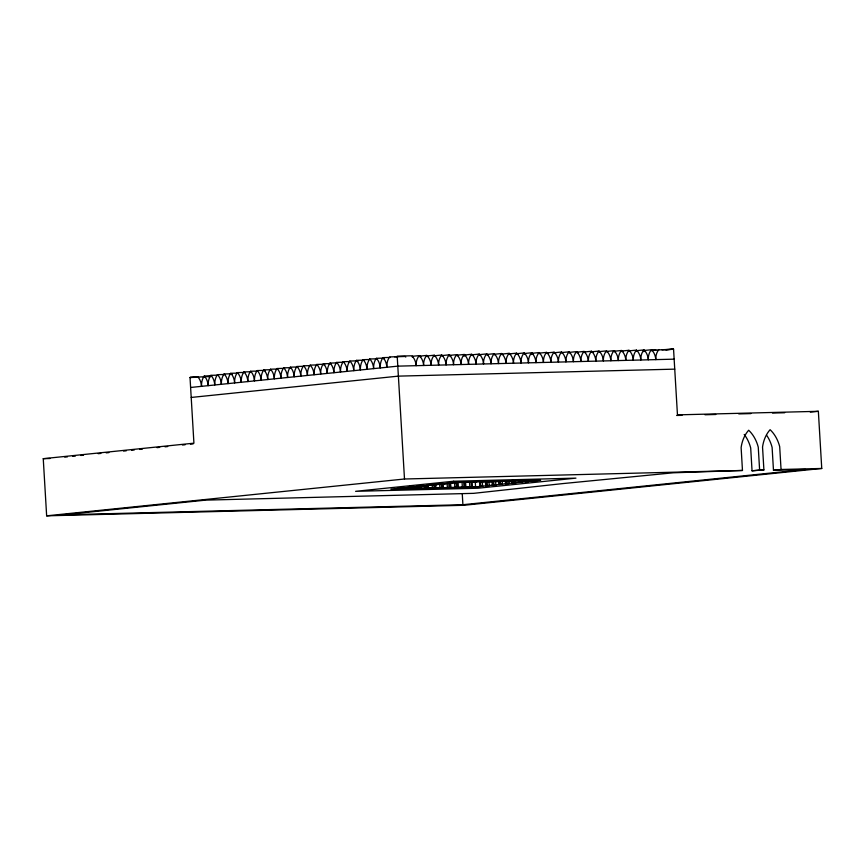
<?xml version="1.0" encoding="UTF-8"?>
<svg xmlns="http://www.w3.org/2000/svg" width="865" height="865" viewBox="0 0 865 865"><rect width="100%" height="100%" fill="white"/><g stroke="black" fill="none" stroke-linecap="round" stroke-linejoin="round"><path stroke-width="1.3" d="M210.054 376.459L190.019 377.475L193.922 443.172L43.25 458.677L46.645 515.832L463.9 505.29L821.75 468.462L818.355 411.308L677.457 414.865L673.554 349.168L652.34 350.217A12.683 9.483 84.1 0 0 651.81 350.844M204.129 376.599L205.124 376.502M405.772 357.061A12.683 9.483 84.1 0 0 405.177 356.466L394.581 356.812M208.595 376.697L211.244 376.426M412.151 356.899A12.683 9.483 84.1 0 1 412.67 356.272L419.287 355.591A12.683 9.483 84.1 0 1 423.623 365.484A12.683 9.483 84.1 0 1 426.78 355.407L420.163 356.088A12.683 9.483 84.1 0 0 419.633 356.715M434.619 356.337A12.683 9.483 84.1 0 1 435.138 355.71L441.756 355.028A12.683 9.483 84.1 0 0 438.609 365.106A12.683 9.483 84.1 0 0 434.273 355.212L427.645 355.893A12.683 9.483 84.1 0 0 427.126 356.521M442.112 356.142A12.683 9.483 84.1 0 1 442.631 355.515L449.249 354.834A12.683 9.483 84.1 0 1 453.584 364.727A12.683 9.483 84.1 0 1 456.742 354.65L450.114 355.331A12.683 9.483 84.1 0 0 449.595 355.958M457.088 355.764A12.683 9.483 84.1 0 1 457.607 355.137L464.224 354.455A12.683 9.483 84.1 0 1 468.571 364.349A12.683 9.483 84.1 0 1 471.717 354.272L465.1 354.953A12.683 9.483 84.1 0 0 464.094 356.261M472.063 355.385A12.683 9.483 84.1 0 1 472.582 354.758L479.21 354.077A12.683 9.483 84.1 0 1 483.546 363.97A12.683 9.483 84.1 0 1 486.692 353.893L480.075 354.574A12.683 9.483 84.1 0 0 479.556 355.201M487.049 355.007A12.683 9.483 84.1 0 1 487.568 354.38L494.185 353.699A12.683 9.483 84.1 0 1 498.521 363.592A12.683 9.483 84.1 0 1 501.678 353.515L495.05 354.196A12.683 9.483 84.1 0 0 494.531 354.823M509.517 354.445A12.683 9.483 84.1 0 1 510.036 353.817L516.654 353.136A12.683 9.483 84.1 0 0 513.507 363.214A12.683 9.483 84.1 0 0 509.161 353.32L502.543 354.001A12.683 9.483 84.1 0 0 502.024 354.628M517 354.25A12.683 9.483 84.1 0 1 517.529 353.623L524.147 352.942A12.683 9.483 84.1 0 1 528.483 362.835A12.683 9.483 84.1 0 1 531.629 352.758L525.012 353.439A12.683 9.483 84.1 0 0 524.493 354.066M190.614 387.466L397.792 366.144L674.149 359.159M531.499 354.553A12.683 9.483 84.1 0 1 532.505 353.244L539.122 352.563A12.683 9.483 84.1 0 1 543.458 362.457A12.683 9.483 84.1 0 1 546.615 352.379L539.998 353.061A12.683 9.483 84.1 0 0 539.468 353.688M546.961 353.493A12.683 9.483 84.1 0 1 547.48 352.866L554.097 352.185A12.683 9.483 84.1 0 1 558.444 362.078A12.683 9.483 84.1 0 1 561.59 352.001L554.973 352.682A12.683 9.483 84.1 0 0 554.454 353.309M569.429 352.931A12.683 9.483 84.1 0 1 569.949 352.304L576.566 351.623A12.683 9.483 84.1 0 0 573.419 361.7A12.683 9.483 84.1 0 0 569.084 351.806L562.466 352.488A12.683 9.483 84.1 0 0 561.936 353.115M576.923 352.736A12.683 9.483 84.1 0 1 577.442 352.109L584.059 351.428A12.683 9.483 84.1 0 1 588.395 361.321A12.683 9.483 84.1 0 1 591.552 351.244L584.935 351.925A12.683 9.483 84.1 0 0 584.405 352.552M591.898 352.358A12.683 9.483 84.1 0 1 592.417 351.731L599.034 351.049A12.683 9.483 84.1 0 1 603.381 360.943A12.683 9.483 84.1 0 1 606.527 350.866L599.91 351.547A12.683 9.483 84.1 0 0 599.391 352.174M614.366 351.796A12.683 9.483 84.1 0 1 614.885 351.168L621.502 350.487A12.683 9.483 84.1 0 0 618.356 360.564A12.683 9.483 84.1 0 0 614.02 350.671L607.403 351.352A12.683 9.483 84.1 0 0 606.873 351.979M621.859 351.601A12.683 9.483 84.1 0 1 622.378 350.974L628.996 350.293A12.683 9.483 84.1 0 1 633.331 360.186A12.683 9.483 84.1 0 1 636.489 350.109L629.871 350.79A12.683 9.483 84.1 0 0 629.342 351.417M643.841 351.709A12.683 9.483 84.1 0 1 644.847 350.411L651.464 349.73A12.683 9.483 84.1 0 0 648.317 359.808A12.683 9.483 84.1 0 0 643.982 349.914L637.354 350.595A12.683 9.483 84.1 0 0 636.835 351.222M191.208 397.446L398.387 376.134L674.743 369.139M665.942 349.947L673.554 349.168L662.017 349.882M64.745 457.131L67.416 456.861M72.768 456.309L75.45 456.028M80.791 455.477L83.473 455.206M98.177 453.693L100.859 453.411M106.2 452.871L108.882 452.59M123.587 451.076L126.268 450.806M131.61 450.254L134.291 449.973M139.633 449.422L142.314 449.151M157.019 447.638L159.701 447.356M165.042 446.805L167.724 446.535M182.429 445.021L185.11 444.751M190.451 444.199L193.133 443.918M810.31 412.129L818.355 411.308M46.645 515.832L404.496 479.005L742.473 470.463L741.121 447.605A31.897 23.831 84.1 0 1 748.668 430.24A31.897 23.831 84.1 0 1 758.259 447.162L759.621 470.03L752.042 470.809L750.69 447.951A31.897 23.831 84.1 0 0 744.214 434.457M455.996 482.584L394.408 488.93L475.566 486.876L537.154 480.54M395.878 489.017L397.532 488.844M459.12 482.508L460.775 482.335M396.819 488.995L398.473 488.822M460.061 482.486L461.715 482.313M402.43 488.855L404.085 488.682M465.673 482.346L467.327 482.173M403.371 488.822L405.966 488.639M466.613 482.324L469.208 482.129M411.578 488.487L409.924 488.66L409.761 486M473.166 482.151L474.82 481.978M410.864 488.639L413.448 488.444M474.107 482.129L476.691 481.935M417.417 488.476L420.941 488.26L420.779 485.589M480.659 481.967L484.184 481.751M488.141 481.773L490.736 481.578M426.769 488.238L428.435 488.065L428.272 485.406M490.022 481.729L491.677 481.556M495.634 481.589L498.229 481.394M434.262 488.044L435.917 487.871L435.679 483.881M497.505 481.535L499.159 481.373M503.127 481.394L504.782 481.221M440.815 487.882L443.41 487.687L443.172 483.686M504.057 481.373L506.652 481.178M510.61 481.21L512.264 481.037M448.308 487.687L450.903 487.492L450.579 482.173M511.55 481.178L514.145 480.994M518.103 481.016L521.627 480.799M525.596 480.832L528.18 480.637M464.224 487.287L465.878 487.114L465.565 481.794M527.466 480.778L529.12 480.616M533.078 480.637L535.673 480.443M482.259 480.972L482.584 486.292L475.782 486.995L390.872 489.147L455.779 482.465L540.679 480.324L533.878 481.016M487.546 485.784L489.201 485.611L488.963 481.621M495.58 480.94L495.818 484.93L494.164 485.103L492.293 485.157L492.055 481.156M502.273 481.589L502.435 484.249L500.781 484.422L498.91 484.476L498.748 481.805M507.398 483.74L509.053 483.567L508.901 480.908M514.015 483.059L515.67 482.886L515.518 480.226M520.644 482.378L522.298 482.205L520.416 482.259M527.261 481.697L528.915 481.524L525.39 481.751M742.473 470.463L673.284 472.798L562.683 483.6L473.674 493.342L205.892 500.111L62.788 514.837L462.905 504.717L805.607 469.457L773.472 470.268L772.11 447.4A31.897 23.831 84.1 0 0 766.595 435.203M773.472 470.268L781.052 469.49L779.689 446.621A31.897 23.831 84.1 0 0 770.099 429.7A31.897 23.831 84.1 0 0 762.541 447.054L763.903 469.922L752.042 470.809M197.717 376.999L190.019 377.475L197.977 377.27M652.34 350.217L655.897 350.13M383.379 358.77A12.683 8.412 88.6 0 1 383.833 358.11L376.34 358.305A12.683 8.412 88.6 0 1 380.243 367.949A12.683 8.412 88.6 0 1 382.968 357.623L390.45 357.429M369.344 359.505L363.105 359.667A12.683 8.412 88.6 0 1 367.009 369.312A12.683 8.412 88.6 0 1 369.723 358.986L377.216 358.791M357.883 361.397A12.683 8.412 88.6 0 0 357.353 360.835L349.871 361.029A12.683 8.412 88.6 0 1 353.774 370.674A12.683 8.412 88.6 0 1 356.488 360.348L363.981 360.154M344.119 362.197L336.626 362.392A12.683 8.412 88.6 0 1 340.529 372.036A12.683 8.412 88.6 0 1 343.254 361.711L349.492 361.548M330.884 363.56L323.391 363.754A12.683 8.412 88.6 0 1 327.294 373.399A12.683 8.412 88.6 0 1 330.008 363.073L337.501 362.878M317.639 364.922L310.157 365.117A12.683 8.412 88.6 0 1 314.06 374.761A12.683 8.412 88.6 0 1 316.774 364.435L324.267 364.241A12.683 8.412 88.6 0 1 324.797 364.803M304.404 366.284L296.911 366.479A12.683 8.412 88.6 0 1 300.815 376.124A12.683 8.412 88.6 0 1 303.539 365.798L309.778 365.636M290.716 368.306A12.683 8.412 88.6 0 1 291.17 367.647L283.677 367.841A12.683 8.412 88.6 0 1 287.58 377.486A12.683 8.412 88.6 0 1 290.294 367.16L297.787 366.965M276.681 369.041L270.442 369.204A12.683 8.412 88.6 0 1 274.346 378.848A12.683 8.412 88.6 0 1 277.06 368.522L284.553 368.328M265.22 370.934A12.683 8.412 88.6 0 0 264.69 370.371L257.197 370.566A12.683 8.412 88.6 0 1 261.1 380.211A12.683 8.412 88.6 0 1 263.825 369.885L271.307 369.69M250.201 371.766L243.962 371.928A12.683 8.412 88.6 0 1 247.866 381.573A12.683 8.412 88.6 0 1 250.58 371.247L256.819 371.085M238.21 373.096L230.728 373.291A12.683 8.412 88.6 0 1 234.631 382.936A12.683 8.412 88.6 0 1 237.345 372.61L244.838 372.415M224.976 374.459L217.483 374.653A12.683 8.412 88.6 0 1 221.386 384.298A12.683 8.412 88.6 0 1 224.111 373.972L231.593 373.777A12.683 8.412 88.6 0 1 232.123 374.34M211.741 375.821L204.248 376.016A12.683 8.412 88.6 0 1 208.151 385.66A12.683 8.412 88.6 0 1 210.865 375.334L217.104 375.172M676.635 415.47L682.042 415.341M704.997 414.757L715.798 414.486M738.753 413.903L750.896 413.6M772.499 413.048L784.652 412.746M43.25 458.677L49.997 458.504M759.621 470.03L763.903 469.922M781.052 469.49L821.75 468.462M448.978 483.167L451.671 483.027M532.007 481.07L534.7 480.929M442.35 483.849L445.886 483.632M437.387 484.357L439.269 484.314M435.733 484.53L438.436 484.389M518.762 482.432L521.465 482.292M430.77 485.038L432.641 484.995M515.67 482.886L513.799 482.94L513.648 480.28M429.116 485.211L431.819 485.07M514.848 482.973L512.145 483.113L511.993 480.443M424.153 485.719L426.023 485.676M509.053 483.567L507.182 483.621L507.02 480.962M422.498 485.892L425.202 485.752M508.231 483.654L505.528 483.795L505.365 481.124M416.703 486.487L419.406 486.357M502.435 484.249L499.732 484.389L499.581 481.719M415.881 486.573L417.752 486.519M410.086 487.168L412.789 487.038M495.818 484.93L493.115 485.07L492.877 481.07M409.264 487.255L411.135 487.2M402.636 487.936L406.172 487.719M489.201 485.611L485.676 485.838L485.438 481.837M396.851 488.53L399.554 488.401M482.584 486.292L479.88 486.433L479.567 481.102M398.062 356.65L389.585 356.942A12.683 8.412 88.6 0 0 386.871 367.268A12.683 8.412 88.6 0 0 382.968 357.623M512.815 480.356L512.977 483.027M506.198 481.037L506.36 483.708M500.403 481.643L500.565 484.303M493.71 480.983L493.947 484.984M487.092 481.664L487.33 485.665M486.26 481.751L486.498 485.752M480.389 481.016L480.702 486.346M475.253 481.664L475.566 486.876M472.117 481.621L472.431 486.952L469.836 487.146L469.522 481.816M471.176 481.654L471.49 486.973M464.624 481.816L464.938 487.146L462.353 487.341L462.029 482.01M463.683 481.837L464.008 487.168M462.278 494.088L462.905 504.717M458.072 481.978L458.385 487.309L454.86 487.525L454.547 482.194M457.131 482.01L457.455 487.33M456.201 482.032L456.515 487.352M449.724 483.524L449.962 487.525M448.784 483.546L449.022 487.546L447.367 487.719L447.129 483.719M442.231 483.719L442.469 487.709M441.301 483.74L441.539 487.73L439.885 487.903L439.647 483.913M434.749 483.903L434.987 487.903L432.392 488.098L432.23 485.427M433.808 483.924L434.046 487.925M427.332 485.427L427.494 488.087L424.899 488.282L424.747 485.622M426.402 485.449L426.553 488.109M419.849 485.611L420.001 488.282M418.909 485.643L419.071 488.303M404.496 479.005L397.197 356.153L411.805 355.785A12.683 9.483 84.1 0 1 416.141 365.679A12.683 9.483 84.1 0 1 419.287 355.591M197.631 376.697A12.683 8.412 88.6 0 1 201.534 386.341A12.683 8.412 88.6 0 1 204.248 376.016M658.957 349.536A12.683 9.483 84.1 0 0 655.8 359.624A12.683 9.483 84.1 0 0 651.464 349.73M644.847 350.411A12.683 9.483 84.1 0 1 645.441 351.006M210.865 375.334A12.683 8.412 88.6 0 1 214.769 384.979A12.683 8.412 88.6 0 1 217.483 374.653M224.111 373.972A12.683 8.412 88.6 0 1 228.014 383.617A12.683 8.412 88.6 0 1 230.728 373.291M231.139 374.437A12.683 8.412 88.6 0 1 231.593 373.777M290.294 367.16A12.683 8.412 88.6 0 1 294.197 376.805A12.683 8.412 88.6 0 1 296.911 366.479M283.677 367.841A12.683 8.412 88.6 0 0 280.963 378.167A12.683 8.412 88.6 0 0 277.06 368.522M270.442 369.204A12.683 8.412 88.6 0 0 267.728 379.53A12.683 8.412 88.6 0 0 263.825 369.885M257.197 370.566A12.683 8.412 88.6 0 0 254.483 380.892A12.683 8.412 88.6 0 0 250.58 371.247M243.962 371.928A12.683 8.412 88.6 0 0 241.249 382.254A12.683 8.412 88.6 0 0 237.345 372.61M376.34 358.305A12.683 8.412 88.6 0 0 373.626 368.631A12.683 8.412 88.6 0 0 369.723 358.986M363.105 359.667A12.683 8.412 88.6 0 0 360.391 369.993A12.683 8.412 88.6 0 0 356.488 360.348M349.871 361.029A12.683 8.412 88.6 0 0 347.157 371.355A12.683 8.412 88.6 0 0 343.254 361.711M336.626 362.392A12.683 8.412 88.6 0 0 333.912 372.718A12.683 8.412 88.6 0 0 330.008 363.073M323.391 363.754A12.683 8.412 88.6 0 0 320.677 374.08A12.683 8.412 88.6 0 0 316.774 364.435M323.802 364.9A12.683 8.412 88.6 0 1 324.267 364.241M310.157 365.117A12.683 8.412 88.6 0 0 307.443 375.442A12.683 8.412 88.6 0 0 303.539 365.798M546.615 352.379A12.683 9.483 84.1 0 1 550.951 362.273A12.683 9.483 84.1 0 1 554.097 352.185M547.48 352.866A12.683 9.483 84.1 0 1 548.075 353.471M554.973 352.682A12.683 9.483 84.1 0 1 555.568 353.277M561.59 352.001A12.683 9.483 84.1 0 1 565.926 361.894A12.683 9.483 84.1 0 1 569.084 351.806M576.566 351.623A12.683 9.483 84.1 0 1 580.912 361.516A12.683 9.483 84.1 0 1 584.059 351.428M577.442 352.109A12.683 9.483 84.1 0 1 578.036 352.715M584.935 351.925A12.683 9.483 84.1 0 1 585.529 352.52M591.552 351.244A12.683 9.483 84.1 0 1 595.888 361.137A12.683 9.483 84.1 0 1 599.034 351.049M592.417 351.731A12.683 9.483 84.1 0 1 593.012 352.336M606.527 350.866A12.683 9.483 84.1 0 1 610.863 360.759A12.683 9.483 84.1 0 1 614.02 350.671M614.885 351.168A12.683 9.483 84.1 0 1 615.48 351.763M621.502 350.487A12.683 9.483 84.1 0 1 625.849 360.381A12.683 9.483 84.1 0 1 628.996 350.293M622.378 350.974A12.683 9.483 84.1 0 1 622.973 351.568M636.489 350.109A12.683 9.483 84.1 0 1 640.824 360.002A12.683 9.483 84.1 0 1 643.982 349.914M532.505 353.244A12.683 9.483 84.1 0 1 533.1 353.85M539.122 352.563A12.683 9.483 84.1 0 0 535.976 362.651A12.683 9.483 84.1 0 0 531.629 352.758M412.67 356.272A12.683 9.483 84.1 0 1 413.265 356.877M420.163 356.088A12.683 9.483 84.1 0 1 420.758 356.683M426.78 355.407A12.683 9.483 84.1 0 1 431.116 365.3A12.683 9.483 84.1 0 1 434.273 355.212M441.756 355.028A12.683 9.483 84.1 0 1 446.091 364.922A12.683 9.483 84.1 0 1 449.249 354.834M442.631 355.515A12.683 9.483 84.1 0 1 443.226 356.121M450.114 355.331A12.683 9.483 84.1 0 1 450.708 355.926M456.742 354.65A12.683 9.483 84.1 0 1 461.077 364.543A12.683 9.483 84.1 0 1 464.224 354.455M457.607 355.137A12.683 9.483 84.1 0 1 458.201 355.742M465.1 354.953A12.683 9.483 84.1 0 1 465.694 355.547M471.717 354.272A12.683 9.483 84.1 0 1 476.053 364.165A12.683 9.483 84.1 0 1 479.21 354.077M472.582 354.758A12.683 9.483 84.1 0 1 473.177 355.364M480.075 354.574A12.683 9.483 84.1 0 1 480.67 355.169M486.692 353.893A12.683 9.483 84.1 0 1 491.039 363.787A12.683 9.483 84.1 0 1 494.185 353.699M487.568 354.38A12.683 9.483 84.1 0 1 488.163 354.985M501.678 353.515A12.683 9.483 84.1 0 1 506.014 363.408A12.683 9.483 84.1 0 1 509.161 353.32M510.036 353.817A12.683 9.483 84.1 0 1 510.631 354.412M516.654 353.136A12.683 9.483 84.1 0 1 520.99 363.03A12.683 9.483 84.1 0 1 524.147 352.942M517.529 353.623A12.683 9.483 84.1 0 1 518.124 354.228M525.012 353.439A12.683 9.483 84.1 0 1 525.606 354.034M453.595 481.232L355.601 491.32L477.956 488.228L575.949 478.14L453.595 481.232"/></g></svg>
